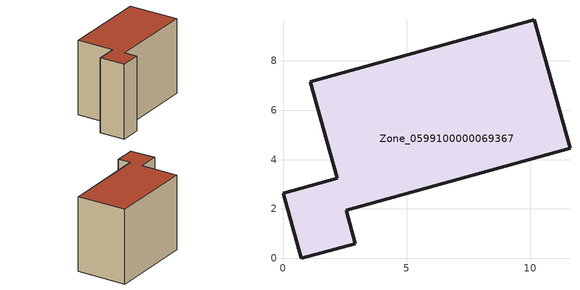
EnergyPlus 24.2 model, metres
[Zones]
Zone_0599100000069367
 floor ground (C_G): 10.17,9.66 11.61,4.46 2.55,1.94 2.92,0.6 0.74,0 0,2.64 2.19,3.25 1.11,7.14 z0
 wall outside (C_F): 2.92,0.6 2.55,1.94 11.61,4.46 10.17,9.66 1.11,7.14 2.19,3.25 0,2.64 0.74,0 2.92,0.6 z0:8.02
 roof outside (C_R): 10.17,9.66 1.11,7.14 2.19,3.25 0,2.64 0.74,0 2.92,0.6 2.55,1.94 11.61,4.46 z8.02
[BUILDING]
Pand.0599100000069367: North Axis=0; Terrain=City; Loads Convergence Tolerance Value=0.04; Temperature Convergence Tolerance Value=0.4; Solar Distribution=FullExterior; Maximum Number of Warmup Days=25; Minimum Number of Warmup Days=1
[Site:Location]
Rotterdam.The.Hague.AP_ZH_NLD Design_Conditions: Latitude=51.96; Longitude=4.45; Time Zone=1; Elevation=-4.5
[SITE:GROUNDTEMPERATURE:BUILDINGSURFACE]
18, 18, 18, 18, 18, 18, 18, 18, 18, 18, 18, 18
[MATERIAL] Thermal Absorptance=0.9; Solar Absorptance=0.7; Visible Absorptance=0.7
Name | Roughness | Thickness | Conductivity | Density | Specific Heat
G.TI.1975-1991 | MediumSmooth | 0.15 | 0.288461 | 540 | 1210
F.TI.1975-1991 | Rough | 0.3 | 0.230769 | 1920 | 840
R.TI.1975-1991 | MediumRough | 0.2 | 0.153846 | 1500 | 1000
[CONSTRUCTION]
C_G: G.TI.1975-1991
C_F: F.TI.1975-1991
C_R: R.TI.1975-1991
[ZONE]
Zone_0599100000069367: Type=1; Multiplier=1; Ceiling Height=Autocalculate; Volume=Autocalculate; Floor Area=autocalculate; Part of Total Floor Area=Yes
[ZONEINFILTRATION:DESIGNFLOWRATE]
Infil_Zone_0599100000069367: Zone or ZoneList or Space or SpaceList=Zone_0599100000069367; Schedule=AlwaysOn; Design Flow Rate Calculation Method=Flow/Area; Flow Rate per Floor Area=0.003; Constant Term Coefficient=1; Temperature Term Coefficient=0; Velocity Term Coefficient=0; Velocity Squared Term Coefficient=0
[HVACTEMPLATE:ZONE:IDEALLOADSAIRSYSTEM]
Zone_0599100000069367: Maximum Heating Supply Air Temperature=50; Minimum Cooling Supply Air Temperature=13; Maximum Heating Supply Air Humidity Ratio=0.0156; Minimum Cooling Supply Air Humidity Ratio=0.0077; Heating Limit=NoLimit; Cooling Limit=NoLimit; Dehumidification Control Type=ConstantSensibleHeatRatio; Cooling Sensible Heat Ratio=0.7; Dehumidification Setpoint=60; Humidification Control Type=None; Humidification Setpoint=30; Outdoor Air Method=None; Outdoor Air Flow Rate per Person=0.00944; Outdoor Air Flow Rate per Zone Floor Area=0; Outdoor Air Flow Rate per Zone=0; Demand Controlled Ventilation Type=None; Outdoor Air Economizer Type=NoEconomizer; Heat Recovery Type=None; Sensible Heat Recovery Effectiveness=0.7; Latent Heat Recovery Effectiveness=0.65
[ZONECONTROL:THERMOSTAT]
ThermostatControl_Zone_0599100000069367: Zone or ZoneList=Zone_0599100000069367; Control Type Schedule=DualSetpointControlType; Control 1=Thermostat_Zone_0599100000069367; Temperature Difference Between Cutout And Setpoint=0
[THERMOSTATSETPOINT:DUALSETPOINT]
Thermostat_Zone_0599100000069367: Heating Setpoint Temperature Schedule=HeatingSetpoint_Zone_0599100000069367; Cooling Setpoint Temperature Schedule=CoolingSetpoint_Zone_0599100000069367
[SCHEDULE:COMPACT]
HeatingSetpoint_Zone_0599100000069367: Through: 12/31, For: AllDays, Until: 24:00, 21
CoolingSetpoint_Zone_0599100000069367: Through: 12/31, For: AllDays, Until: 24:00, 24
DualSetpointControlType: Through: 12/31, For: AllDays, Until: 24:00, 4
AlwaysOn: Through: 12/31, For: AllDays, Until: 24:00, 1
